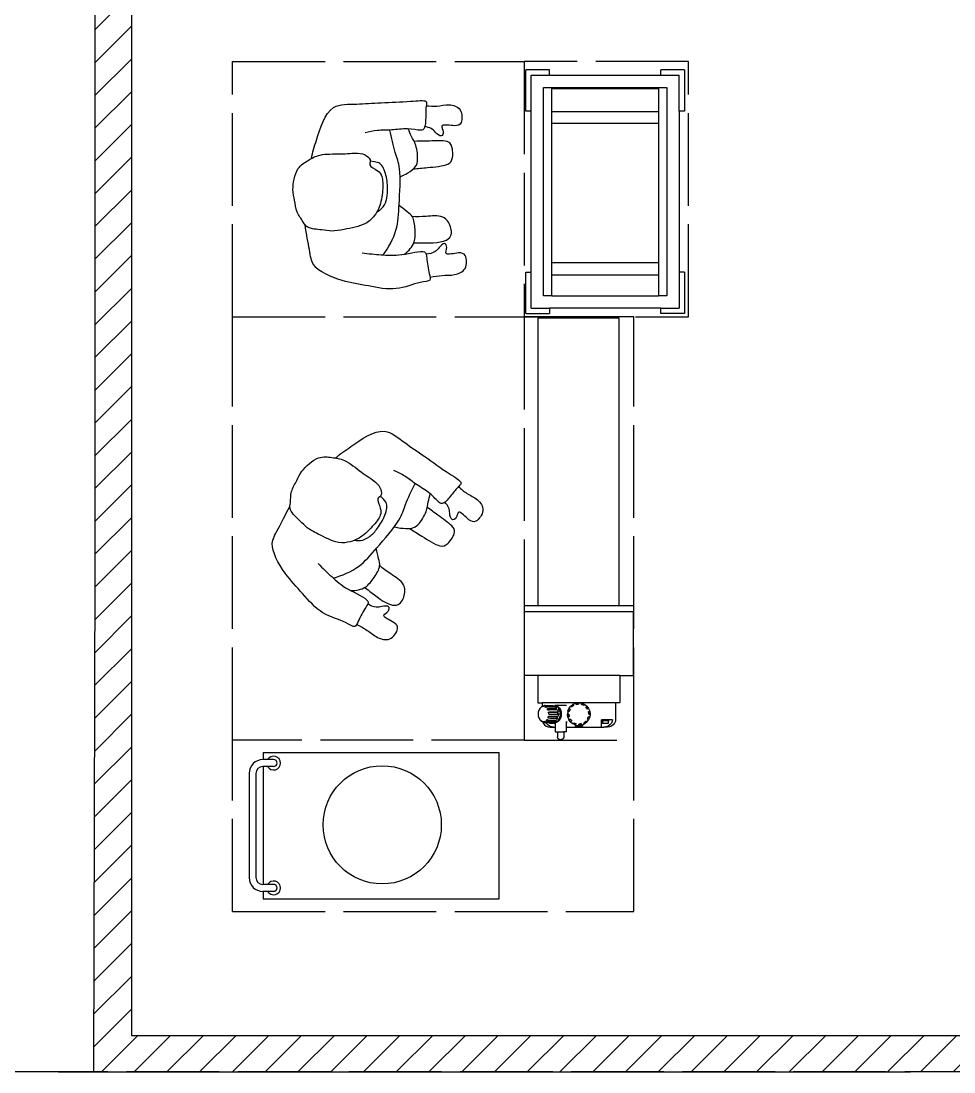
# Model space of a CAD drawing. Header units: millimetres. Extents: x -9564 to 100419, y -25359 to 24346.
# Drawn here: x 85393 to 87951, y -20452 to -17571 of the extents above; entities that cross this region are included whole.
import ezdxf

# ---------------------------------------------------------------- set-up
doc = ezdxf.new("R2010")
doc.units = ezdxf.units.MM
doc.header["$LTSCALE"] = 100
doc.linetypes.add('DASHED2', pattern=[0.762, 0.635, -0.127])
doc.linetypes.add('DASHEDX2', pattern=[3.048, 2.54, -0.508])
for name, color, linetype in [('Area circulacion', 50, 'DASHEDX2'), ('Area proceso', 90, 'DASHEDX2'), ('Maquinas', 200, 'Continuous'), ('MUROS', 7, 'Continuous'), ('Personal', 20, 'Continuous'), ('Transporte semielaborado', 30, 'Continuous')]:
    doc.layers.add(name, color=color, linetype=linetype)

# ---------------------------------------------------------------- blocks, each defined once
blk = doc.blocks.new('Bakery Trolley pl')
at = {"layer": 'Transporte semielaborado'}
for p, q in [((0.1804, 0.6253), (0.2371, 0.6253)), ((0.1804, 0.6253), (0.1804, 0.526)), ((0.2371, 0.6127), (0.1929, 0.6127)), ((0.1929, 0.526), (0.1929, 0.6127)), ((0.2371, 0.6127), (0.2371, 0.6253)), ((0.5048, 0.6127), (0.2371, 0.6127)), ((0.5048, 0.6127), (0.5048, 0.6253)), ((0.5048, 0.6253), (0.5615, 0.6253)), ((0.5489, 0.6127), (0.5048, 0.6127)), ((0.5489, 0.526), (0.5489, 0.6127)), ((0.5615, 0.526), (0.5615, 0.6253)), ((0.2229, 0.5827), (0.2229, 0.0827)), ((0.2429, 0.5827), (0.2229, 0.5827)), ((0.2429, 0.5827), (0.2429, 0.5798)), ((0.4989, 0.5827), (0.2429, 0.5827)), ((0.5189, 0.5827), (0.4989, 0.5827)), ((0.4989, 0.5798), (0.4989, 0.5827)), ((0.5189, 0.0827), (0.5189, 0.5827)), ((0.2429, 0.5798), (0.4989, 0.5798)), ((0.2429, 0.5798), (0.2429, 0.5245)), ((0.4989, 0.5245), (0.4989, 0.5798)), ((0.1804, 0.526), (0.1929, 0.526)), ((0.1929, 0.526), (0.1929, 0.1394)), ((0.2429, 0.5245), (0.4989, 0.5245)), ((0.2429, 0.5245), (0.2429, 0.4967)), ((0.4989, 0.4967), (0.4989, 0.5245)), ((0.5489, 0.526), (0.5615, 0.526)), ((0.5489, 0.1394), (0.5489, 0.526)), ((0.2429, 0.4967), (0.4989, 0.4967)), ((0.2429, 0.4967), (0.2429, 0.1615)), ((0.4989, 0.1615), (0.4989, 0.4967)), ((0.2429, 0.1615), (0.4989, 0.1615)), ((0.2429, 0.1615), (0.2429, 0.1325)), ((0.4989, 0.1325), (0.4989, 0.1615)), ((0.1804, 0.1394), (0.1929, 0.1394)), ((0.1804, 0.1394), (0.1804, 0.0402)), ((0.1929, 0.1394), (0.1929, 0.0527)), ((0.2429, 0.1325), (0.4989, 0.1325)), ((0.2429, 0.1325), (0.2429, 0.0827)), ((0.4989, 0.0827), (0.4989, 0.1325)), ((0.5615, 0.1394), (0.5489, 0.1394)), ((0.5489, 0.0527), (0.5489, 0.1394)), ((0.5615, 0.0402), (0.5615, 0.1394)), ((0.2229, 0.0827), (0.2429, 0.0827)), ((0.4989, 0.0827), (0.2429, 0.0827)), ((0.4989, 0.0827), (0.5189, 0.0827)), ((0.2371, 0.0527), (0.1929, 0.0527)), ((0.2371, 0.0402), (0.2371, 0.0527)), ((0.2371, 0.0527), (0.5048, 0.0527)), ((0.5048, 0.0527), (0.5048, 0.0402)), ((0.5489, 0.0527), (0.5048, 0.0527)), ((0.1804, 0.0402), (0.2371, 0.0402)), ((0.5615, 0.0402), (0.5048, 0.0402))]:
    blk.add_line(p, q, dxfattribs=at)
blk = doc.blocks.new('pa17-16')
for points, knots in [([(5.62, 2.5537), (5.6188, 2.5427), (5.6154, 2.5253), (5.6223, 2.4901), (5.6346, 2.4293), (5.661, 2.4064), (5.685, 2.3908), (5.7322, 2.3832), (5.7723, 2.3842), (5.7881, 2.3969), (5.8018, 2.4268), (5.8146, 2.4162), (5.8324, 2.4305), (5.8382, 2.4568), (5.8318, 2.5038), (5.8344, 2.5615), (5.8137, 2.5937), (5.7944, 2.6284), (5.7307, 2.6388), (5.7037, 2.6296), (5.6679, 2.626), (5.6442, 2.6055), (5.6228, 2.5961), (5.6214, 2.5667), (5.62, 2.5537)], [0, 0, 0, 0, 0.297584, 0.631064, 1.068635, 1.39533, 1.69617, 2.097861, 2.458938, 2.716293, 3.010442, 3.199165, 3.447293, 3.731671, 4.119196, 4.541864, 4.881702, 5.22714, 5.673063, 5.989311, 6.327668, 6.644571, 6.906626, 7.259736, 7.259736, 7.259736, 7.259736]), ([(5.5575, 2.4391), (5.5549, 2.4218), (5.5525, 2.3852), (5.5491, 2.3329), (5.5712, 2.2599), (5.5431, 2.2589), (5.5029, 2.2526), (5.4793, 2.2435), (5.4785, 2.2813), (5.4499, 2.3438), (5.4658, 2.4235), (5.4776, 2.5033), (5.5116, 2.5798), (5.5552, 2.585), (5.608, 2.5962), (5.6336, 2.6001)], [0, 0, 0, 0, 0.404899, 0.829805, 1.276298, 1.516647, 1.885942, 2.122553, 2.418487, 2.881882, 3.382407, 3.897515, 4.613825, 5.020942, 5.393355, 5.393355, 5.393355, 5.393355]), ([(5.8196, 2.5846), (5.837, 2.5819), (5.8817, 2.5675), (5.9755, 2.5418), (5.972, 2.4609), (5.9791, 2.3926), (5.9812, 2.315), (5.9891, 2.2612), (5.9692, 2.2664), (5.9401, 2.2663), (5.9063, 2.2668), (5.9005, 2.2811), (5.909, 2.3184), (5.9007, 2.3606), (5.9019, 2.4011), (5.8964, 2.4238), (5.8933, 2.4348)], [6.682038, 6.682038, 6.682038, 6.682038, 7.076266, 7.806153, 8.304227, 8.77662, 9.284333, 9.649979, 9.844608, 10.160206, 10.472731, 10.661147, 10.998544, 11.371438, 11.724832, 12.051545, 12.051545, 12.051545, 12.051545]), ([(5.6724, 2.3994), (5.675, 2.3947), (5.6837, 2.383), (5.7041, 2.3718), (5.7348, 2.3697), (5.774, 2.3728), (5.8085, 2.3874), (5.8116, 2.4015), (5.8144, 2.4199)], [0.121052, 0.121052, 0.121052, 0.121052, 0.297289, 0.584433, 0.895396, 1.26174, 1.600834, 1.760925, 1.760925, 1.760925, 1.760925]), ([(5.5522, 2.3809), (5.573, 2.3653), (5.6222, 2.3398), (5.6924, 2.3383), (5.7952, 2.3323), (5.8376, 2.352), (5.881, 2.3613), (5.9019, 2.366)], [0, 0, 0, 0, 0.49262, 0.970296, 1.525877, 1.91054, 2.357805, 2.357805, 2.357805, 2.357805]), ([(5.5552, 2.3206), (5.5597, 2.3147), (5.5706, 2.3043), (5.5892, 2.2916), (5.6248, 2.2913), (5.6613, 2.2967), (5.6731, 2.3154), (5.6858, 2.3299), (5.6912, 2.3378)], [0, 0, 0, 0, 0.262594, 0.520609, 0.853848, 1.185107, 1.43842, 1.738028, 1.738028, 1.738028, 1.738028]), ([(5.7713, 2.3359), (5.7736, 2.3305), (5.7786, 2.3203), (5.7954, 2.2951), (5.8154, 2.2848), (5.8612, 2.2906), (5.8838, 2.3057), (5.8988, 2.3117), (5.9058, 2.3148)], [0, 0, 0, 0, 0.233477, 0.532145, 0.79329, 1.163492, 1.458071, 1.725911, 1.725911, 1.725911, 1.725911]), ([(5.5867, 2.2952), (5.5866, 2.2877), (5.5872, 2.2667), (5.5883, 2.1873), (5.6353, 2.19), (5.6673, 2.2128), (5.6606, 2.2618), (5.6599, 2.2881), (5.6606, 2.3008)], [0.078483, 0.078483, 0.078483, 0.078483, 0.321516, 0.797556, 1.122606, 1.448668, 1.830958, 2.166281, 2.166281, 2.166281, 2.166281]), ([(5.7943, 2.2992), (5.7951, 2.2858), (5.7984, 2.2614), (5.8038, 2.2002), (5.8255, 2.1869), (5.8672, 2.191), (5.8755, 2.2117), (5.8718, 2.2605), (5.8715, 2.286), (5.871, 2.2978)], [0, 0, 0, 0, 0.353805, 0.775896, 1.041599, 1.377968, 1.615337, 2.001902, 2.313716, 2.313716, 2.313716, 2.313716]), ([(5.9713, 2.2652), (5.9703, 2.2553), (5.9686, 2.234), (5.9786, 2.2017), (5.9668, 2.1644), (5.9218, 2.1628), (5.9134, 2.1832), (5.9229, 2.229), (5.8988, 2.2135), (5.882, 2.2215), (5.8976, 2.2397), (5.908, 2.248), (5.912, 2.2618), (5.9127, 2.2683)], [0.038839, 0.038839, 0.038839, 0.038839, 0.324329, 0.654038, 0.980089, 1.31306, 1.562526, 1.890179, 2.123217, 2.319335, 2.559559, 2.78492, 2.989829, 2.989829, 2.989829, 2.989829]), ([(5.4915, 2.2484), (5.4936, 2.2374), (5.4981, 2.215), (5.4968, 2.1806), (5.512, 2.1445), (5.5569, 2.147), (5.5634, 2.1681), (5.5498, 2.2128), (5.5753, 2.1995), (5.5912, 2.209), (5.5741, 2.2257), (5.5617, 2.2339), (5.5559, 2.2515), (5.5556, 2.26)], [0, 0, 0, 0, 0.324329, 0.654038, 0.980089, 1.31306, 1.562526, 1.890179, 2.123217, 2.319335, 2.559559, 2.78492, 3.066636, 3.066636, 3.066636, 3.066636])]:
    blk.add_open_spline(points, degree=3, knots=knots)

msp = doc.modelspace()

# ---------------------------------------------------------------- hatches: boundary and pattern name
at = {"layer": 'Maquinas', "linetype": 'DASHED2', "true_color": 0xffffff}
h = msp.add_hatch(dxfattribs=at)
h.set_pattern_fill('ANSI31', scale=20)
h.set_pattern_definition([(45, (46554.67, 1555.34), (-44.90128, 44.90128), [])])
h.paths.add_polyline_path([(85695.948, -15977.197), (85688.844, -15977.197), (85688.844, -15397.197), (85695.948, -9577.696), (89245.948, -9577.696), (89245.948, -9527.696), (89245.948, -9477.696), (85595.948, -9477.696), (85595.948, -19071.494), (85591.396, -20451.614), (90508.366, -20451.614), (90508.366, -20351.614), (85695.948, -20351.614)])

# ---------------------------------------------------------------- linework, layer by layer
for p, q in [((85595.948, -9477.696), (85595.948, -19071.494)), ((85695.948, -9577.696), (85695.948, -20351.614)), ((87072.697, -18382.081), (86772.697, -18382.081))]:
    msp.add_line(p, q)
at = {"layer": 'Area circulacion', "color": 2}
msp.add_line((90508.366, -20451.614), (80674.426, -20451.614), dxfattribs=at)
at = {"layer": 'Area proceso', "color": 3}
for p, q in [((85972.697, -18382.081), (85972.697, -17682.081)), ((85972.697, -17682.081), (86772.697, -17682.081)), ((86772.697, -17682.081), (86772.697, -18382.081)), ((87222.697, -17682.081), (86772.697, -17682.081)), ((87222.697, -18382.081), (87222.697, -17682.081)), ((85972.697, -19542.081), (85972.697, -18382.081)), ((85972.697, -18382.081), (86772.697, -18382.081)), ((86772.697, -18382.081), (87222.697, -18382.081)), ((86772.697, -19542.081), (85972.697, -19542.081)), ((85972.697, -20012.081), (85972.697, -19542.081)), ((87072.697, -20012.081), (87072.697, -19542.081))]:
    msp.add_line(p, q, dxfattribs=at)
at = {"layer": 'Area proceso'}
for p, q in [((86772.697, -18382.081), (86772.697, -19542.081)), ((87072.697, -19542.081), (87072.697, -18382.081)), ((86772.697, -19542.081), (87072.697, -19542.081)), ((85972.697, -20012.081), (87072.697, -20012.081))]:
    msp.add_line(p, q, dxfattribs=at)
at = {"layer": 'Maquinas'}
for p, q in [((87032.716, -18385.338), (86810.149, -18385.338)), ((86810.149, -18385.338), (86810.149, -19172.706)), ((87032.716, -19172.706), (87032.716, -18385.338)), ((86772.765, -19172.706), (86772.765, -19190.152)), ((86772.765, -19172.706), (87071.837, -19172.706)), ((87071.837, -19172.706), (87071.837, -19190.152)), ((86772.765, -19190.152), (86772.765, -19364.611)), ((87071.837, -19190.152), (86772.765, -19190.152)), ((87071.837, -19364.611), (87071.837, -19190.152)), ((86810.149, -19364.611), (86772.765, -19364.611)), ((86810.149, -19364.611), (86810.149, -19439.379)), ((87034.453, -19364.611), (86810.149, -19364.611)), ((87034.453, -19364.611), (87034.453, -19439.379)), ((87034.453, -19364.611), (87071.837, -19364.611)), ((86810.149, -19439.379), (86821.364, -19439.379)), ((86821.364, -19439.379), (86821.364, -19449.849)), ((86922.301, -19439.379), (86821.364, -19439.379)), ((86900.272, -19448.504), (86906.724, -19443.553)), ((86902.551, -19450.782), (86906.724, -19443.553)), ((86906.724, -19443.553), (86914.238, -19440.441)), ((86908.61, -19446.818), (86906.724, -19443.553)), ((86914.238, -19440.441), (86922.301, -19439.379)), ((86914.238, -19440.441), (86915.072, -19443.553)), ((86915.072, -19443.553), (86919.239, -19443.553)), ((86915.214, -19444.083), (86915.072, -19443.553)), ((86919.239, -19443.553), (86915.214, -19444.083)), ((86922.301, -19443.15), (86919.239, -19443.553)), ((86922.301, -19439.379), (86930.364, -19440.441)), ((86922.301, -19443.15), (86922.301, -19439.379)), ((87023.238, -19439.379), (86922.301, -19439.379)), ((86929.388, -19444.083), (86929.53, -19443.553)), ((86935.992, -19446.818), (86929.388, -19444.083)), ((86930.364, -19440.441), (86929.53, -19443.553)), ((86929.53, -19443.553), (86937.878, -19443.553)), ((86930.364, -19440.441), (86937.878, -19443.553)), ((86935.992, -19446.818), (86937.878, -19443.553)), ((86937.878, -19443.553), (86944.33, -19448.504)), ((87023.238, -19439.379), (87023.238, -19484.24)), ((87034.453, -19439.379), (87023.238, -19439.379)), ((86811.235, -19465.2), (86810.738, -19470.532)), ((86810.738, -19470.532), (86811.235, -19475.865)), ((86812.69, -19460.23), (86811.235, -19465.2)), ((86815.003, -19456.01), (86812.69, -19460.23)), ((86816.502, -19454.384), (86815.003, -19456.01)), ((86815.003, -19456.01), (86815.625, -19454.904)), ((86815.625, -19454.904), (86816.502, -19454.384)), ((86818.011, -19452.747), (86816.502, -19454.384)), ((86818.862, -19451.391), (86818.011, -19452.747)), ((86820.123, -19450.576), (86818.862, -19451.391)), ((86821.364, -19449.849), (86820.123, -19450.576)), ((86822.631, -19449.183), (86821.364, -19449.849)), ((86825.272, -19449.995), (86821.513, -19450.695)), ((86821.513, -19450.695), (86821.537, -19450.63)), ((86821.537, -19450.63), (86822.631, -19449.183)), ((86822.631, -19449.183), (86824.053, -19448.274)), ((86824.053, -19448.274), (86825.705, -19447.963)), ((86825.308, -19449.928), (86825.272, -19449.995)), ((86826.676, -19448.43), (86825.308, -19449.928)), ((86825.705, -19447.963), (86827.466, -19447.963)), ((86827.466, -19447.963), (86826.676, -19448.43)), ((86828.27, -19447.489), (86827.466, -19447.963)), ((86829.981, -19447.167), (86828.27, -19447.489)), ((86829.03, -19450.695), (86829.078, -19450.63)), ((86832.533, -19452.747), (86829.03, -19450.695)), ((86829.03, -19450.695), (86836.136, -19450.695)), ((86829.078, -19450.63), (86830.721, -19449.183)), ((86829.981, -19447.167), (86849.807, -19447.167)), ((86830.721, -19449.183), (86832.488, -19448.274)), ((86832.488, -19448.274), (86834.257, -19447.963)), ((86832.592, -19452.689), (86832.533, -19452.747)), ((86834.491, -19451.391), (86832.592, -19452.689)), ((86834.257, -19447.963), (86854.083, -19447.963)), ((86836.136, -19450.695), (86834.491, -19451.391)), ((86835.54, -19456.01), (86835.61, -19455.963)), ((86837.848, -19460.264), (86835.54, -19456.01)), ((86835.61, -19455.963), (86837.727, -19454.904)), ((86835.61, -19455.963), (86860.075, -19456.01)), ((86836.417, -19450.576), (86836.136, -19450.695)), ((86838.241, -19450.298), (86836.417, -19450.576)), ((86837.727, -19454.904), (86839.792, -19454.238)), ((86837.925, -19460.23), (86837.848, -19460.264)), ((86840.211, -19459.481), (86837.925, -19460.23)), ((86853.64, -19450.298), (86838.241, -19450.298)), ((86839.299, -19465.217), (86839.38, -19465.2)), ((86839.793, -19470.532), (86839.299, -19465.217)), ((86839.38, -19465.2), (86841.772, -19464.812)), ((86839.38, -19465.2), (86863.834, -19465.217)), ((86839.792, -19454.238), (86841.663, -19454.011)), ((86839.793, -19470.532), (86864.328, -19470.532)), ((86842.382, -19459.01), (86840.211, -19459.481)), ((86841.663, -19454.011), (86861.489, -19454.011)), ((86841.772, -19464.812), (86844.009, -19464.568)), ((86844.289, -19458.85), (86842.382, -19459.01)), ((86844.009, -19464.568), (86845.939, -19464.485)), ((86861.616, -19458.85), (86844.289, -19458.85)), ((86845.939, -19464.485), (86865.765, -19464.485)), ((86849.807, -19447.167), (86853.111, -19447.783)), ((86853.111, -19447.783), (86856.415, -19447.167)), ((86853.111, -19447.783), (86854.083, -19447.963)), ((86854.083, -19447.963), (86853.64, -19450.298)), ((86858.067, -19450.298), (86853.64, -19450.298)), ((86856.415, -19447.167), (86860.691, -19447.963)), ((86857.737, -19447.167), (86856.415, -19447.167)), ((86857.737, -19447.167), (86862.013, -19447.963)), ((86888.574, -19447.167), (86857.737, -19447.167)), ((86864.676, -19450.298), (86858.067, -19450.298)), ((86858.067, -19450.298), (86861.489, -19454.011)), ((86860.075, -19456.01), (86860.281, -19455.72)), ((86861.386, -19458.426), (86860.075, -19456.01)), ((86861.489, -19454.011), (86860.281, -19455.72)), ((86860.281, -19455.72), (86861.386, -19458.426)), ((86860.691, -19447.963), (86864.676, -19450.298)), ((86861.386, -19458.426), (86861.616, -19458.85)), ((86864.115, -19458.85), (86861.616, -19458.85)), ((86862.013, -19447.963), (86865.998, -19450.298)), ((86863.834, -19465.217), (86864.115, -19465.11)), ((86864.328, -19470.532), (86863.834, -19465.217)), ((86864.115, -19458.85), (86865.765, -19464.485)), ((86865.765, -19464.485), (86864.115, -19465.11)), ((86864.115, -19465.11), (86866.328, -19470.532)), ((86866.328, -19470.532), (86864.328, -19470.532)), ((86864.676, -19450.298), (86872.937, -19470.532)), ((86864.676, -19450.298), (86868.098, -19454.011)), ((86872.937, -19470.532), (86864.676, -19490.767)), ((86866.328, -19470.532), (86865.765, -19476.58)), ((86865.998, -19450.298), (86869.419, -19454.011)), ((86872.937, -19470.532), (86866.328, -19470.532)), ((86868.098, -19454.011), (86870.723, -19458.85)), ((86869.419, -19454.011), (86872.045, -19458.85)), ((86870.723, -19458.85), (86872.374, -19464.485)), ((86872.045, -19458.85), (86873.695, -19464.485)), ((86872.374, -19464.485), (86872.937, -19470.532)), ((86872.937, -19470.532), (86872.374, -19476.58)), ((86873.695, -19464.485), (86874.258, -19470.532)), ((86874.258, -19470.532), (86873.695, -19476.58)), ((86892.209, -19462.469), (86891.148, -19470.532)), ((86895.321, -19477.761), (86891.148, -19470.532)), ((86892.209, -19478.595), (86891.148, -19470.532)), ((86894.918, -19470.532), (86891.148, -19470.532)), ((86892.209, -19462.469), (86895.321, -19454.956)), ((86892.209, -19462.469), (86895.321, -19463.303)), ((86894.918, -19470.532), (86895.851, -19477.619)), ((86895.321, -19454.956), (86900.272, -19448.504)), ((86895.321, -19454.956), (86898.587, -19456.841)), ((86895.321, -19463.303), (86897.405, -19459.694)), ((86895.851, -19463.445), (86895.321, -19463.303)), ((86897.405, -19459.694), (86895.851, -19463.445)), ((86898.587, -19456.841), (86897.405, -19459.694)), ((86900.272, -19448.504), (86902.551, -19450.782)), ((86902.939, -19451.17), (86902.551, -19450.782)), ((86908.61, -19446.818), (86902.939, -19451.17)), ((86941.664, -19451.17), (86942.051, -19450.782)), ((86944.135, -19454.391), (86941.664, -19451.17)), ((86942.051, -19450.782), (86944.33, -19448.504)), ((86942.051, -19450.782), (86944.135, -19454.391)), ((86946.015, -19456.841), (86944.135, -19454.391)), ((86944.33, -19448.504), (86949.281, -19454.956)), ((86949.281, -19454.956), (86946.015, -19456.841)), ((86948.751, -19463.445), (86949.281, -19463.303)), ((86949.684, -19470.532), (86948.751, -19463.445)), ((86949.281, -19454.956), (86952.393, -19462.469)), ((86949.281, -19463.303), (86952.393, -19462.469)), ((86949.281, -19463.303), (86953.454, -19470.532)), ((86949.684, -19470.532), (86953.454, -19470.532)), ((86952.393, -19462.469), (86953.454, -19470.532)), ((86953.454, -19470.532), (86952.393, -19478.595)), ((86811.235, -19475.865), (86812.69, -19480.834)), ((86812.923, -19481.221), (86812.69, -19480.834)), ((86812.923, -19481.221), (86815.003, -19485.054)), ((86815.003, -19485.054), (86815.625, -19486.161)), ((86815.625, -19486.161), (86818.862, -19489.673)), ((86818.011, -19488.318), (86821.513, -19490.37)), ((86818.862, -19489.673), (86818.011, -19488.318)), ((86820.123, -19490.489), (86818.862, -19489.673)), ((86821.72, -19490.767), (86820.123, -19490.489)), ((86821.513, -19490.37), (86821.537, -19490.434)), ((86821.537, -19490.434), (86821.72, -19490.767)), ((86821.72, -19490.767), (86821.789, -19490.767)), ((86821.72, -19490.767), (86822.631, -19491.881)), ((86822.631, -19491.881), (86823.001, -19492.118)), ((86823.001, -19492.118), (86824.395, -19495.455)), ((86823.001, -19492.118), (86824.053, -19492.791)), ((86824.053, -19492.791), (86825.705, -19493.101)), ((86824.395, -19495.455), (86827.991, -19500.101)), ((86825.272, -19491.069), (86829.03, -19490.37)), ((86825.308, -19491.136), (86825.272, -19491.069)), ((86825.272, -19491.069), (86829.799, -19491.069)), ((86826.676, -19492.634), (86825.308, -19491.136)), ((86825.705, -19493.101), (86828.27, -19493.576)), ((86828.27, -19493.576), (86826.676, -19492.634)), ((86827.991, -19500.101), (86832.676, -19503.665)), ((86829.981, -19493.897), (86828.27, -19493.576)), ((86829.03, -19490.37), (86829.078, -19490.434)), ((86829.078, -19490.434), (86829.799, -19491.069)), ((86829.799, -19491.069), (86830.721, -19491.881)), ((86829.981, -19493.897), (86832.4, -19493.897)), ((86830.721, -19491.881), (86832.488, -19492.791)), ((86833.098, -19495.455), (86832.4, -19493.897)), ((86832.4, -19493.897), (86841.935, -19493.897)), ((86832.488, -19492.791), (86834.257, -19493.101)), ((86832.533, -19488.318), (86835.54, -19485.054)), ((86832.592, -19488.376), (86832.533, -19488.318)), ((86832.533, -19488.318), (86857.067, -19488.318)), ((86834.491, -19489.673), (86832.592, -19488.376)), ((86836.956, -19500.101), (86833.098, -19495.455)), ((86834.257, -19493.101), (86849.807, -19493.101)), ((86836.417, -19490.489), (86834.491, -19489.673)), ((86835.54, -19485.054), (86835.61, -19485.102)), ((86837.727, -19486.161), (86835.61, -19485.102)), ((86838.241, -19490.767), (86836.417, -19490.489)), ((86841.985, -19503.665), (86836.956, -19500.101)), ((86837.727, -19486.161), (86839.792, -19486.827)), ((86837.848, -19480.801), (86839.299, -19475.848)), ((86837.925, -19480.834), (86837.848, -19480.801)), ((86837.925, -19480.834), (86862.383, -19480.801)), ((86840.211, -19481.583), (86837.925, -19480.834)), ((86858.067, -19490.767), (86838.241, -19490.767)), ((86839.299, -19475.848), (86839.38, -19475.865)), ((86839.38, -19475.865), (86841.772, -19476.253)), ((86839.792, -19486.827), (86841.663, -19487.054)), ((86842.382, -19482.054), (86840.211, -19481.583)), ((86841.663, -19487.054), (86858.232, -19487.054)), ((86841.772, -19476.253), (86844.009, -19476.497)), ((86841.935, -19493.897), (86841.935, -19496.078)), ((86841.935, -19493.897), (86849.807, -19493.897)), ((86856.889, -19496.078), (86841.935, -19496.078)), ((86844.289, -19482.215), (86842.382, -19482.054)), ((86844.009, -19476.497), (86845.939, -19476.58)), ((86844.289, -19482.215), (86864.115, -19482.215)), ((86845.939, -19476.58), (86863.619, -19476.58)), ((86849.807, -19493.101), (86849.807, -19493.897)), ((86849.807, -19493.101), (86852.139, -19493.101)), ((86856.415, -19493.897), (86852.139, -19493.101)), ((86852.139, -19493.101), (86854.083, -19493.101)), ((86858.067, -19490.767), (86854.083, -19493.101)), ((86856.889, -19493.897), (86856.415, -19493.897)), ((86860.691, -19493.101), (86856.889, -19493.897)), ((86856.889, -19493.897), (86856.889, -19496.078)), ((86857.563, -19493.897), (86856.889, -19493.897)), ((86858.232, -19487.054), (86857.067, -19488.318)), ((86858.067, -19490.767), (86857.067, -19488.318)), ((86857.563, -19493.897), (86857.563, -19506.67)), ((86857.737, -19493.897), (86857.563, -19493.897)), ((86862.013, -19493.101), (86857.737, -19493.897)), ((86861.943, -19493.897), (86857.737, -19493.897)), ((86859.583, -19487.054), (86858.067, -19490.767)), ((86864.676, -19490.767), (86858.067, -19490.767)), ((86858.232, -19487.054), (86859.583, -19487.054)), ((86859.583, -19487.054), (86861.489, -19487.054)), ((86864.676, -19490.767), (86860.691, -19493.101)), ((86864.115, -19482.215), (86861.489, -19487.054)), ((86865.998, -19490.767), (86862.013, -19493.101)), ((86863.01, -19478.661), (86862.383, -19480.801)), ((86862.383, -19480.801), (86864.115, -19482.215)), ((86863.01, -19478.661), (86863.619, -19476.58)), ((86863.859, -19476.58), (86863.01, -19478.661)), ((86863.619, -19476.58), (86863.859, -19476.58)), ((86863.859, -19476.58), (86865.765, -19476.58)), ((86868.098, -19487.054), (86864.676, -19490.767)), ((86869.419, -19487.054), (86865.998, -19490.767)), ((86870.723, -19482.215), (86868.098, -19487.054)), ((86872.045, -19482.215), (86869.419, -19487.054)), ((86872.374, -19476.58), (86870.723, -19482.215)), ((86873.695, -19476.58), (86872.045, -19482.215)), ((86887.47, -19491.226), (86887.47, -19493.897)), ((86890.381, -19493.897), (86887.47, -19493.897)), ((86887.47, -19493.897), (86887.47, -19506.67)), ((86895.321, -19477.761), (86892.209, -19478.595)), ((86892.209, -19478.595), (86895.321, -19486.109)), ((86895.851, -19477.619), (86895.321, -19477.761)), ((86898.587, -19484.224), (86895.321, -19486.109)), ((86899.643, -19491.741), (86895.321, -19486.109)), ((86898.587, -19484.224), (86900.467, -19486.674)), ((86900.272, -19492.561), (86899.643, -19491.741)), ((86900.272, -19492.561), (86902.551, -19490.283)), ((86900.272, -19492.561), (86906.724, -19497.512)), ((86902.551, -19490.283), (86900.467, -19486.674)), ((86900.467, -19486.674), (86902.939, -19489.895)), ((86902.939, -19489.895), (86902.551, -19490.283)), ((86906.724, -19497.512), (86908.61, -19494.246)), ((86915.072, -19497.512), (86906.724, -19497.512)), ((86911.831, -19499.627), (86906.724, -19497.512)), ((86908.61, -19494.246), (86915.214, -19496.982)), ((86911.831, -19499.627), (86911.831, -19503.291)), ((86914.238, -19500.624), (86911.831, -19499.627)), ((86914.238, -19500.624), (86915.072, -19497.512)), ((86914.238, -19500.624), (86922.301, -19501.686)), ((86915.214, -19496.982), (86915.072, -19497.512)), ((86922.301, -19497.915), (86925.363, -19497.512)), ((86922.301, -19501.686), (86922.301, -19497.915)), ((86930.364, -19500.624), (86922.301, -19501.686)), ((86922.301, -19501.686), (86922.301, -19503.291)), ((86925.363, -19497.512), (86929.388, -19496.982)), ((86929.53, -19497.512), (86925.363, -19497.512)), ((86929.388, -19496.982), (86929.53, -19497.512)), ((86930.364, -19500.624), (86929.53, -19497.512)), ((86930.364, -19500.624), (86932.771, -19499.627)), ((86932.771, -19499.627), (86937.878, -19497.512)), ((86932.771, -19499.627), (86932.771, -19503.291)), ((86935.992, -19494.246), (86941.664, -19489.895)), ((86937.878, -19497.512), (86935.992, -19494.246)), ((86942.051, -19490.283), (86937.878, -19497.512)), ((86944.33, -19492.561), (86937.878, -19497.512)), ((86941.664, -19489.895), (86942.051, -19490.283)), ((86944.33, -19492.561), (86942.051, -19490.283)), ((86944.33, -19492.561), (86949.281, -19486.109)), ((86946.015, -19484.224), (86947.197, -19481.371)), ((86946.015, -19484.224), (86949.281, -19486.109)), ((86947.197, -19481.371), (86948.751, -19477.619)), ((86949.281, -19477.761), (86947.197, -19481.371)), ((86948.751, -19477.619), (86949.281, -19477.761)), ((86952.393, -19478.595), (86949.281, -19477.761)), ((86952.393, -19478.595), (86949.281, -19486.109)), ((86983.222, -19486.109), (86984.991, -19486.109)), ((86983.222, -19486.109), (86983.222, -19506.67)), ((86984.991, -19486.109), (86984.991, -19488.601)), ((87004.929, -19486.109), (86984.991, -19486.109)), ((86987.484, -19488.601), (86984.991, -19488.601)), ((86987.484, -19488.601), (86987.484, -19496.078)), ((86987.484, -19488.601), (87002.437, -19488.601)), ((87002.437, -19496.078), (86987.484, -19496.078)), ((87002.437, -19488.601), (87002.437, -19496.078)), ((87004.929, -19488.601), (87002.437, -19488.601)), ((87007.646, -19500.101), (87002.617, -19503.665)), ((87004.929, -19486.109), (87004.929, -19488.601)), ((87014.49, -19486.109), (87004.929, -19486.109)), ((87011.504, -19495.455), (87007.646, -19500.101)), ((87013.929, -19490.045), (87011.504, -19495.455)), ((87016.611, -19500.101), (87011.926, -19503.665)), ((87014.49, -19486.109), (87013.929, -19490.045)), ((87020.207, -19495.455), (87016.611, -19500.101)), ((87022.467, -19490.045), (87020.207, -19495.455)), ((87023.238, -19484.24), (87022.467, -19490.045)), ((86832.676, -19503.665), (86838.133, -19505.906)), ((86838.133, -19505.906), (86843.988, -19506.67)), ((86847.84, -19505.906), (86841.985, -19503.665)), ((86843.988, -19506.67), (86854.124, -19506.67)), ((86854.124, -19506.67), (86847.84, -19505.906)), ((86854.124, -19506.67), (86857.563, -19506.67)), ((86857.563, -19506.67), (86857.563, -19518.82)), ((86857.563, -19518.82), (86863.847, -19518.82)), ((86863.847, -19518.82), (86863.847, -19532.581)), ((86863.847, -19518.82), (86881.186, -19518.82)), ((86881.186, -19518.82), (86881.186, -19532.581)), ((86887.47, -19518.82), (86881.186, -19518.82)), ((86887.47, -19506.67), (86887.47, -19518.82)), ((86887.47, -19506.67), (86983.222, -19506.67)), ((86911.831, -19503.291), (86922.301, -19503.291)), ((86922.301, -19503.291), (86932.771, -19503.291)), ((86983.222, -19506.67), (86990.478, -19506.67)), ((86996.762, -19505.906), (86990.478, -19506.67)), ((87000.614, -19506.67), (86990.478, -19506.67)), ((87002.617, -19503.665), (86996.762, -19505.906)), ((87006.469, -19505.906), (87000.614, -19506.67)), ((87011.926, -19503.665), (87006.469, -19505.906))]:
    msp.add_line(p, q, dxfattribs=at)
msp.add_lwpolyline([(86881.186, -19532.581), (86881.069, -19533.368), (86880.94, -19534.055), (86880.802, -19534.651), (86880.655, -19535.17), (86880.501, -19535.622), (86880.341, -19536.019), (86880.177, -19536.372), (86880.011, -19536.692), (86879.843, -19536.99), (86879.673, -19537.269), (86879.501, -19537.531), (86879.325, -19537.777), (86879.145, -19538.009), (86878.961, -19538.23), (86878.772, -19538.44), (86878.577, -19538.642), (86878.375, -19538.837), (86878.167, -19539.025), (86877.954, -19539.206), (86877.734, -19539.381), (86877.509, -19539.548), (86877.278, -19539.708), (86877.042, -19539.86), (86876.802, -19540.004), (86876.557, -19540.14), (86876.307, -19540.268), (86876.054, -19540.388), (86875.796, -19540.499), (86875.535, -19540.603), (86875.271, -19540.697), (86875.004, -19540.783), (86874.735, -19540.86), (86874.463, -19540.928), (86874.188, -19540.987), (86873.912, -19541.037), (86873.635, -19541.079), (86873.356, -19541.111), (86873.077, -19541.134), (86872.797, -19541.147), (86872.516, -19541.152), (86872.236, -19541.147), (86871.956, -19541.134), (86871.676, -19541.111), (86871.398, -19541.079), (86871.12, -19541.037), (86870.844, -19540.987), (86870.57, -19540.928), (86870.298, -19540.86), (86870.028, -19540.783), (86869.761, -19540.697), (86869.497, -19540.603), (86869.237, -19540.499), (86868.979, -19540.388), (86868.726, -19540.268), (86868.476, -19540.14), (86868.231, -19540.004), (86867.99, -19539.86), (86867.755, -19539.708), (86867.524, -19539.548), (86867.299, -19539.381), (86867.079, -19539.206), (86866.865, -19539.025), (86866.658, -19538.837), (86866.456, -19538.642), (86866.261, -19538.44), (86866.071, -19538.23), (86865.887, -19538.009), (86865.708, -19537.777), (86865.532, -19537.531), (86865.36, -19537.269), (86865.19, -19536.99), (86865.022, -19536.692), (86864.855, -19536.372), (86864.692, -19536.019), (86864.532, -19535.622), (86864.378, -19535.17), (86864.231, -19534.651), (86864.093, -19534.055), (86863.964, -19533.368), (86863.847, -19532.581)], dxfattribs=at)
at = {"layer": 'MUROS'}
for p, q in [((85595.948, -19071.494), (85591.396, -20451.614)), ((85695.948, -20351.614), (90508.366, -20351.614)), ((85495.948, -20451.614), (85595.948, -20451.614)), ((85595.948, -20451.614), (87831.824, -20451.614)), ((90508.366, -20451.614), (87831.824, -20451.614))]:
    msp.add_line(p, q, dxfattribs=at)
at = {"layer": 'Transporte semielaborado'}
for p, q in [((86057.243, -19575.459), (86057.243, -19584.897)), ((86057.243, -19575.459), (86066.68, -19575.459)), ((86057.243, -19575.459), (86057.243, -19595.416)), ((86057.243, -19575.459), (86085.555, -19575.459)), ((86057.243, -19575.459), (86703.711, -19575.459)), ((86057.243, -19575.459), (86057.243, -19595.416)), ((86703.711, -19976.553), (86703.711, -19575.459)), ((86085.555, -19595.416), (86056.063, -19595.416)), ((86085.555, -19614.291), (86056.063, -19614.291)), ((86057.243, -19614.291), (86057.243, -19937.721)), ((86018.313, -19633.166), (86018.313, -19918.846)), ((86037.188, -19633.166), (86037.188, -19918.846)), ((86085.555, -19937.721), (86056.063, -19937.721)), ((86085.555, -19956.596), (86056.063, -19956.596)), ((86057.243, -19956.596), (86057.243, -19976.553)), ((86057.243, -19976.553), (86703.711, -19976.553))]:
    msp.add_line(p, q, dxfattribs=at)
msp.add_circle((86383.365, -19774.127), 161.968, dxfattribs=at)
for centre, radius, start, end in [((86085.555, -19604.854), 18.875, 210, 150), ((86056.063, -19633.166), 37.75, 90, 180), ((86056.063, -19633.166), 18.875, 90, 180), ((86085.555, -19604.854), 9.437, 270, 90), ((86056.063, -19918.846), 37.75, 180, 270), ((86056.063, -19918.846), 18.875, 180, 270), ((86085.555, -19947.158), 18.875, 210, 150), ((86085.555, -19947.158), 9.437, 270, 90.000109), ((86085.555, -19947.158), 9.437, 270, 0)]:
    msp.add_arc(centre, radius, start, end, dxfattribs=at)

# ---------------------------------------------------------------- block references
at = {"layer": 'Personal', "xscale": 979.1504951166461, "yscale": 979.1504951166461, "zscale": 979.1504951166461}
for p, rotation in [((88650.114, -23676.586), 89.29721330334209), ((84692.441, -24804.426), 51.53288306815539)]:
    msp.add_blockref('pa17-16', p, dxfattribs=dict(at, rotation=rotation))
at = {"layer": 'Transporte semielaborado', "xscale": -1141.039974711085, "yscale": 1141.039974711085, "zscale": 1141.039974711085}
msp.add_blockref('Bakery Trolley pl', (87417.898, -18418.415), dxfattribs=at)

doc.saveas('drawing.dxf')
